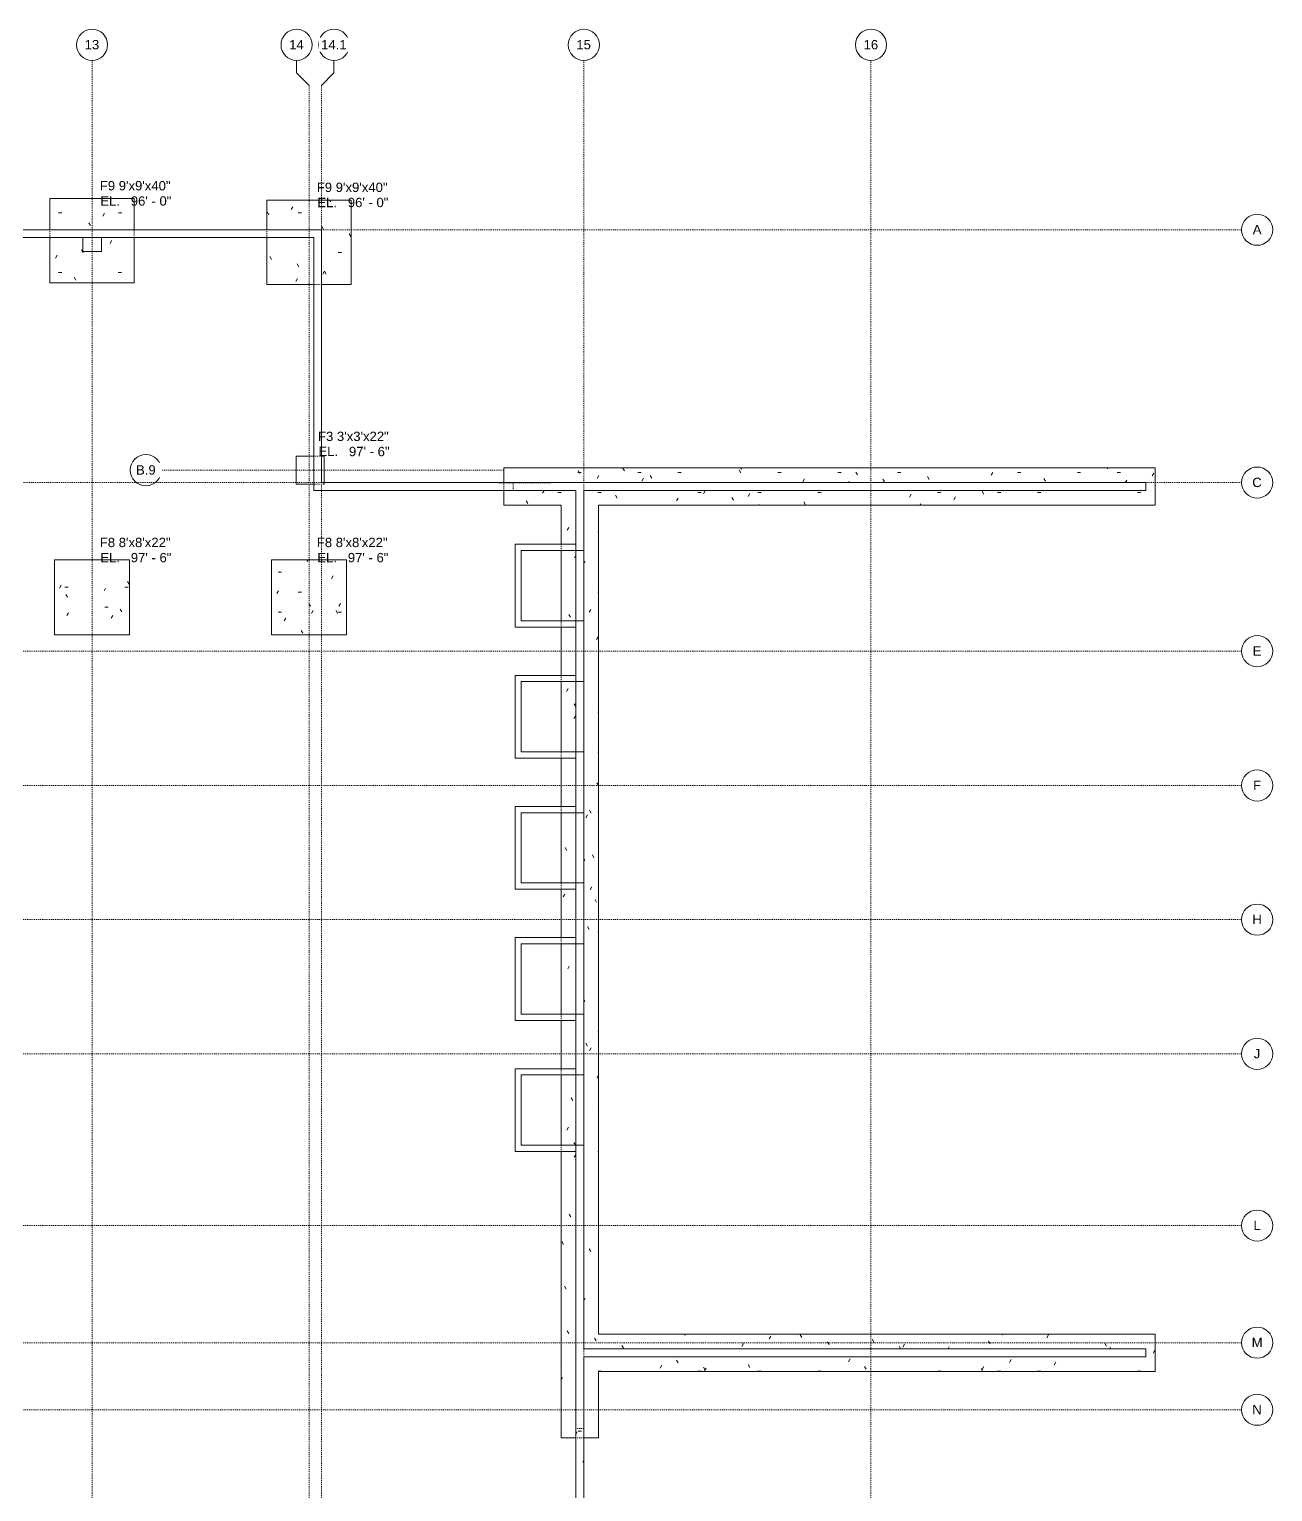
# Model space of a CAD drawing. Header units: feet. Extents: x -58 to 313, y -73 to 241.
# Drawn here: x 180.3 to 313.1, y 85.3 to 241.4 of the extents above; entities that cross this region are included whole.
import ezdxf

# ---------------------------------------------------------------- set-up
doc = ezdxf.new("R2010")
doc.units = ezdxf.units.FT
doc.header["$MEASUREMENT"] = 0
doc.linetypes.add('Dash', pattern=[0.020833, 0.010417, -0.010417])
doc.linetypes.add('Grid Line 1_2_', pattern=[0.072917, 0.041667, -0.010417, 0.010417, -0.010417])
for name, color, linetype, lineweight in [('A-WALL', 113, 'Continuous', 18), ('A-WALL-HDLN', 110, 'Dash', 18), ('S-BEAM', 12, 'Continuous', 9), ('S-BEAM-HDLN', 1, 'Dash', 9), ('S-FNDN', 250, 'Continuous', 18), ('S-FNDN-HDLN', 250, 'Dash', 9), ('S-FNDN-IDEN', 250, 'Continuous', 9), ('S-GRID', 1, 'Continuous', 9), ('S-GRID-IDEN', 1, 'Continuous', 9)]:
    doc.layers.add(name, color=color, linetype=linetype, lineweight=lineweight)
doc.styles.add('Arial', font='arial.ttf', dxfattribs={"height": 1})
doc.styles.add('Arial_1', font='arial.ttf', dxfattribs={"height": 0.015625})
pattern_1 = [(0, (0, 0), (8.533, 2.133), [0.352, -6.048, 0.352, -6.048, -34.133]), (0, (0, 0), (8.533, 2.133), [-12.8, 0.352, -12.448, 0.352, -6.048, -14.933]), (0, (0, 0), (8.533, 2.133), [-32, 0.352, -3.915, 0.352, -10.315]), (120, (3.2, 1.067), (-6.113732, 6.323295), [0.352, -6.048, 0.352, -6.048, -34.133]), (120, (3.2, 1.067), (-6.113732, 6.323295), [-12.8, 0.352, -12.448, 0.352, -6.048, -14.933]), (120, (3.2, 1.067), (-6.113732, 6.323295), [-32, 0.352, -3.915, 0.352, -10.315]), (240, (4.267, 5.333), (-2.419268, -8.456295), [0.352, -6.048, 0.352, -6.048, -34.133]), (240, (4.267, 5.333), (-2.419268, -8.456295), [-12.8, 0.352, -12.448, 0.352, -6.048, -14.933]), (240, (4.267, 5.333), (-2.419268, -8.456295), [-32, 0.352, -3.915, 0.352, -10.315])]

# ---------------------------------------------------------------- blocks, each defined once
blk = doc.blocks.new('Walls 9 - Walls 9-473344-Walls and Foundations Only')
at = {"layer": 'A-WALL'}
for p, q in [((186.03, 219.18), (186.03, 217.68)), ((188.03, 217.68), (188.03, 219.18)), ((186.03, 217.68), (188.03, 217.68))]:
    blk.add_line(p, q, dxfattribs=at)
blk = doc.blocks.new('Footing-Rectangular - F8 8_x8_x22_-383729-Walls and Foundations Only')
at = {"layer": 'S-FNDN-HDLN', "linetype": 'Continuous'}
h = blk.add_hatch(dxfattribs=at)
h.set_pattern_fill('FP_3', color=256, style=0, pattern_type=2)
h.set_pattern_definition([(0, (-187.029, -180.768), (8.533, 2.133), [0.352, -6.048, 0.352, -6.048, -34.133]), (0, (-187.029, -180.768), (8.533, 2.133), [-12.8, 0.352, -12.448, 0.352, -6.048, -14.933]), (0, (-187.029, -180.768), (8.533, 2.133), [-32, 0.352, -3.915, 0.352, -10.315]), (120, (-183.829, -179.701), (-6.113732, 6.323295), [0.352, -6.048, 0.352, -6.048, -34.133]), (120, (-183.829, -179.701), (-6.113732, 6.323295), [-12.8, 0.352, -12.448, 0.352, -6.048, -14.933]), (120, (-183.829, -179.701), (-6.113732, 6.323295), [-32, 0.352, -3.915, 0.352, -10.315]), (240, (-182.762, -175.434), (-2.419268, -8.456295), [0.352, -6.048, 0.352, -6.048, -34.133]), (240, (-182.762, -175.434), (-2.419268, -8.456295), [-12.8, 0.352, -12.448, 0.352, -6.048, -14.933]), (240, (-182.762, -175.434), (-2.419268, -8.456295), [-32, 0.352, -3.915, 0.352, -10.315])])
h.paths.add_polyline_path([(-4, -4), (4, -4), (4, 4), (-4, 4)])
at = {"layer": 'S-FNDN'}
for p, q in [((4, 4), (-4, 4)), ((-4, 4), (-4, -4)), ((4, -4), (4, 4)), ((-4, -4), (4, -4))]:
    blk.add_line(p, q, dxfattribs=at)
blk = doc.blocks.new('Grid - Grid Head - Circle-14747-Walls and Foundations Only')
at = {"layer": 'S-GRID-IDEN'}
blk.add_circle((0, 0), 0.026, dxfattribs=at)
blk = doc.blocks.new('Structural Foundation Tag with Elevation - Single Line-386882-Walls and Foundations Only')
at = {"layer": 'S-FNDN-IDEN', "insert": (0.0138, 0.0742), "char_height": 0.01562, "width": 0.039716, "attachment_point": 1, "style": 'Arial_1'}
blk.add_mtext('EL.', dxfattribs=at)
blk = doc.blocks.new('Structural Foundation Tag with Elevation Small Footings - Single Line-401647-Walls and Foundations Only')
at = {"layer": 'S-FNDN-IDEN', "insert": (0.0138, 0.039), "char_height": 0.01562, "width": 0.039716, "attachment_point": 1, "style": 'Arial_1'}
blk.add_mtext('EL.', dxfattribs=at)

msp = doc.modelspace()

# ---------------------------------------------------------------- hatches: boundary and pattern name
at = {"layer": 'S-BEAM'}
h = msp.add_hatch(dxfattribs=at)
h.set_pattern_fill('FP_2', color=256, style=0, pattern_type=2)
h.set_pattern_definition(pattern_1)
h.paths.add_polyline_path([(238.7, 75.02), (239.53, 75.02), (239.53, 92.02), (238.7, 92.02), (238.7, 84.25)])
at = {"layer": 'S-FNDN', "lineweight": 9}
h = msp.add_hatch(dxfattribs=at)
h.set_pattern_fill('FP_2', color=256, style=0, pattern_type=2)
h.set_pattern_definition(pattern_1)
h.paths.add_polyline_path([(191.53, 214.35), (191.53, 219.18), (188.03, 219.18), (188.03, 217.68), (186.03, 217.68), (186.03, 219.18), (182.53, 219.18), (182.53, 214.35), (188.03, 214.35)])
h.paths.add_polyline_path([(182.53, 220.02), (191.53, 220.02), (191.53, 223.35), (182.53, 223.35)])
h = msp.add_hatch(dxfattribs=at)
h.set_pattern_fill('FP_2', color=256, style=0, pattern_type=2)
h.set_pattern_definition(pattern_1)
h.paths.add_polyline_path([(210.7, 214.18), (210.7, 219.18), (205.7, 219.18), (205.7, 214.18)])
h.paths.add_polyline_path([(214.7, 214.18), (214.7, 223.18), (205.7, 223.18), (205.7, 220.02), (211.53, 220.02), (211.53, 214.18)])
h = msp.add_hatch(dxfattribs=at)
h.set_pattern_fill('FP_2', color=256, style=0, pattern_type=2)
h.set_pattern_definition(pattern_1)
h.paths.add_polyline_path([(208.82, 192.85), (210.7, 192.85), (210.7, 195.85), (208.82, 195.85), (208.82, 193.02)])
h.paths.add_polyline_path([(211.53, 193.02), (211.82, 193.02), (211.82, 195.85), (211.53, 195.85)])
h = msp.add_hatch(dxfattribs=at)
h.set_pattern_fill('FP_2', color=256, style=0, pattern_type=2)
h.set_pattern_definition(pattern_1)
h.paths.add_polyline_path([(230.99, 190.6), (237.11, 190.6), (237.11, 192.18), (230.99, 192.18)])
h.paths.add_polyline_path([(300.53, 190.6), (300.53, 194.6), (241.11, 194.6), (241.11, 193.02), (299.53, 193.02), (299.53, 192.18), (241.11, 192.18), (241.11, 190.6), (299.53, 190.6)])
h.paths.add_polyline_path([(234.69, 193.02), (237.11, 193.02), (237.11, 194.6), (230.99, 194.6), (230.99, 193.02), (231.99, 193.02)])
h = msp.add_hatch(dxfattribs=at)
h.set_pattern_fill('FP_2', color=256, style=0, pattern_type=2)
h.set_pattern_definition(pattern_1)
h.paths.add_polyline_path([(241.11, 91.02), (241.11, 99.68), (239.53, 99.68), (239.53, 91.02)])
h.paths.add_polyline_path([(238.7, 91.02), (238.7, 121.6), (237.11, 121.6), (237.11, 91.02), (238.6, 91.02)])
h.paths.add_polyline_path([(239.53, 100.52), (241.11, 100.52), (241.11, 192.18), (239.53, 192.18), (239.53, 122.27)])
h.paths.add_polyline_path([(237.11, 122.27), (238.7, 122.27), (238.7, 129.77), (237.11, 129.77), (237.11, 126.52)])
h.paths.add_polyline_path([(237.11, 130.43), (238.7, 130.43), (238.7, 135.6), (237.11, 135.6)])
h.paths.add_polyline_path([(238.7, 136.27), (238.7, 143.77), (237.11, 143.77), (237.11, 136.27)])
h.paths.add_polyline_path([(238.7, 144.43), (238.7, 149.6), (237.11, 149.6), (237.11, 144.43)])
h.paths.add_polyline_path([(237.11, 150.27), (238.7, 150.27), (238.7, 157.77), (237.11, 157.77), (237.11, 154.52)])
h.paths.add_polyline_path([(238.57, 158.43), (238.7, 158.43), (238.7, 163.6), (237.11, 163.6), (237.11, 158.43)])
h.paths.add_polyline_path([(237.11, 164.27), (238.7, 164.27), (238.7, 171.77), (237.11, 171.77), (237.11, 168.52)])
h.paths.add_polyline_path([(237.11, 172.43), (238.7, 172.43), (238.7, 177.6), (237.11, 177.6)])
h.paths.add_polyline_path([(237.67, 178.27), (238.7, 178.27), (238.7, 185.77), (237.11, 185.77), (237.11, 178.27)])
h.paths.add_polyline_path([(238.7, 186.43), (238.7, 192.18), (237.11, 192.18), (237.11, 186.43), (237.3, 186.43)])
h.paths.add_polyline_path([(238.7, 193.02), (241.11, 193.02), (241.11, 194.6), (237.11, 194.6), (237.11, 193.02)])
h = msp.add_hatch(dxfattribs=at)
h.set_pattern_fill('FP_2', color=256, style=0, pattern_type=2)
h.set_pattern_definition(pattern_1)
h.paths.add_polyline_path([(206.2, 176.77), (214.2, 176.77), (214.2, 184.77), (206.2, 184.77)])
h = msp.add_hatch(dxfattribs=at)
h.set_pattern_fill('FP_2', color=256, style=0, pattern_type=2)
h.set_pattern_definition(pattern_1)
h.paths.add_polyline_path([(299.53, 98.1), (300.53, 98.1), (300.53, 102.1), (241.11, 102.1), (241.11, 100.52), (299.53, 100.52), (299.53, 99.68), (241.11, 99.68), (241.11, 98.1)])

# ---------------------------------------------------------------- linework, layer by layer
at = {"layer": 'A-WALL'}
for p, q in [((-37.14, 220.02), (211.53, 220.02)), ((210.7, 219.18), (-36.3, 219.18)), ((210.7, 192.18), (210.7, 219.18)), ((211.53, 220.02), (211.53, 193.02)), ((231.99, 192.18), (210.7, 192.18)), ((211.53, 193.02), (231.99, 193.02)), ((231.99, 193.02), (299.53, 193.02)), ((238.7, 192.18), (231.99, 192.18)), ((238.7, 150.27), (238.7, 192.18)), ((239.53, 192.18), (239.53, 143.77)), ((299.53, 192.18), (239.53, 192.18)), ((299.53, 192.18), (299.53, 193.02)), ((232.2, 177.6), (232.2, 186.43)), ((232.2, 186.43), (238.7, 186.43)), ((232.86, 185.77), (232.86, 178.27)), ((239.53, 185.77), (232.86, 185.77)), ((232.86, 178.27), (239.53, 178.27)), ((238.7, 177.6), (232.2, 177.6)), ((232.2, 163.6), (232.2, 172.43)), ((232.2, 172.43), (238.7, 172.43)), ((232.86, 171.77), (232.86, 164.27)), ((239.53, 171.77), (232.86, 171.77)), ((232.86, 164.27), (239.53, 164.27)), ((238.7, 163.6), (232.2, 163.6)), ((232.2, 149.6), (232.2, 158.43)), ((232.2, 158.43), (238.7, 158.43)), ((232.86, 157.77), (232.86, 150.27)), ((239.53, 157.77), (232.86, 157.77)), ((232.86, 150.27), (239.53, 150.27)), ((238.7, 92.02), (238.7, 150.27)), ((238.7, 149.6), (232.2, 149.6)), ((232.2, 135.6), (232.2, 144.43)), ((232.2, 144.43), (238.7, 144.43)), ((232.86, 143.77), (232.86, 136.27)), ((239.53, 143.77), (232.86, 143.77)), ((239.53, 143.77), (239.53, 100.52)), ((232.86, 136.27), (239.53, 136.27)), ((238.7, 135.6), (232.2, 135.6)), ((232.2, 121.6), (232.2, 130.43)), ((232.2, 130.43), (238.7, 130.43)), ((232.86, 129.77), (232.86, 122.27)), ((239.53, 129.77), (232.86, 129.77)), ((232.86, 122.27), (239.53, 122.27)), ((238.7, 121.6), (232.2, 121.6)), ((239.53, 100.52), (299.53, 100.52)), ((299.53, 100.52), (299.53, 99.68)), ((299.53, 99.68), (239.53, 99.68)), ((239.53, 99.68), (239.53, 92.02))]:
    msp.add_line(p, q, dxfattribs=at)
at = {"layer": 'A-WALL-HDLN'}
for p, q in [((182.53, 219.18), (182.53, 220.02)), ((191.53, 220.02), (191.53, 219.18)), ((205.7, 219.18), (205.7, 220.02)), ((210.7, 214.18), (211.53, 214.18)), ((230.45, 192.98), (230.45, 193.02)), ((231.99, 193.01), (230.45, 193.01)), ((235.95, 192.98), (230.45, 192.98)), ((231.99, 193.02), (231.99, 193.01)), ((231.99, 193.01), (231.99, 192.18)), ((235.95, 193.02), (235.95, 192.98))]:
    msp.add_line(p, q, dxfattribs=at)
at = {"layer": 'S-BEAM'}
for p, q in [((238.7, 92.02), (238.7, 75.02)), ((239.53, 75.85), (239.53, 92.02))]:
    msp.add_line(p, q, dxfattribs=at)
at = {"layer": 'S-BEAM-HDLN'}
msp.add_line((239.53, 92.02), (238.7, 92.02), dxfattribs=at)
at = {"layer": 'S-FNDN'}
for p, q in [((191.53, 223.35), (182.53, 223.35)), ((182.53, 223.35), (182.53, 220.02)), ((191.53, 220.02), (191.53, 223.35)), ((214.7, 223.18), (205.7, 223.18)), ((205.7, 223.18), (205.7, 220.02)), ((214.7, 214.18), (214.7, 223.18)), ((182.53, 219.18), (182.53, 214.35)), ((191.53, 214.35), (191.53, 219.18)), ((205.7, 219.18), (205.7, 214.18)), ((182.53, 214.35), (191.53, 214.35)), ((205.7, 214.18), (210.7, 214.18)), ((211.53, 214.18), (214.7, 214.18)), ((210.7, 195.85), (208.82, 195.85)), ((208.82, 195.85), (208.82, 192.85)), ((211.82, 195.85), (211.53, 195.85)), ((211.82, 193.02), (211.82, 195.85)), ((230.99, 193.02), (230.99, 194.6)), ((300.53, 194.6), (230.99, 194.6)), ((300.53, 194.6), (300.53, 190.6)), ((208.82, 192.85), (210.7, 192.85)), ((230.99, 190.6), (230.99, 192.18)), ((230.99, 190.6), (237.11, 190.6)), ((237.11, 190.6), (237.11, 186.43)), ((241.11, 102.1), (241.11, 190.6)), ((241.11, 190.6), (300.53, 190.6)), ((214.2, 184.77), (206.2, 184.77)), ((206.2, 184.77), (206.2, 176.77)), ((214.2, 176.77), (214.2, 184.77)), ((237.11, 185.77), (237.11, 178.27)), ((206.2, 176.77), (214.2, 176.77)), ((237.11, 177.6), (237.11, 172.43)), ((237.11, 171.77), (237.11, 164.27)), ((237.11, 163.6), (237.11, 158.43)), ((237.11, 157.77), (237.11, 150.27)), ((237.11, 149.6), (237.11, 144.43)), ((237.11, 143.77), (237.11, 136.27)), ((237.11, 135.6), (237.11, 130.43)), ((237.11, 129.77), (237.11, 122.27)), ((237.11, 121.6), (237.11, 91.02)), ((300.53, 102.1), (241.11, 102.1)), ((300.53, 102.1), (300.53, 98.1)), ((241.11, 91.02), (241.11, 98.1)), ((241.11, 98.1), (300.53, 98.1)), ((238.7, 91.02), (237.11, 91.02)), ((241.11, 91.02), (239.53, 91.02))]:
    msp.add_line(p, q, dxfattribs=at)
at = {"layer": 'S-FNDN-HDLN'}
for p, q in [((211.53, 195.85), (210.7, 195.85)), ((210.7, 192.85), (211.82, 192.85)), ((211.82, 192.85), (211.82, 193.02)), ((230.99, 192.18), (230.99, 193.02)), ((237.11, 186.43), (237.11, 185.77)), ((237.11, 178.27), (237.11, 177.6)), ((237.11, 172.43), (237.11, 171.77)), ((237.11, 164.27), (237.11, 163.6)), ((237.11, 158.43), (237.11, 157.77)), ((237.11, 150.27), (237.11, 149.6)), ((237.11, 144.43), (237.11, 143.77)), ((237.11, 136.27), (237.11, 135.6)), ((237.11, 130.43), (237.11, 129.77)), ((237.11, 122.27), (237.11, 121.6)), ((239.53, 91.02), (238.7, 91.02))]:
    msp.add_line(p, q, dxfattribs=at)
at = {"layer": 'S-GRID', "linetype": 'Grid Line 1_2_'}
for p, q in [((187.03, -69.6), (187.03, 238.09)), ((239.53, -69.6), (239.53, 238.09)), ((270.2, -69.6), (270.2, 238.09)), ((210.2, -69.6), (210.2, 235.43)), ((211.53, -69.6), (211.53, 235.43)), ((309.76, 220.02), (-54.28, 220.02)), ((93.92, 193.02), (309.76, 193.02)), ((309.76, 175.02), (78.87, 175.02)), ((309.76, 160.68), (115.81, 160.68)), ((309.76, 146.35), (115.81, 146.35)), ((309.76, 132.02), (115.81, 132.02)), ((309.76, 113.68), (130.08, 113.68)), ((309.76, 101.18), (-54.28, 101.18)), ((69.3, 94.02), (309.76, 94.02))]:
    msp.add_line(p, q, dxfattribs=at)
at = {"layer": 'S-GRID'}
for p, q in [((208.87, 236.76), (208.87, 238.09)), ((212.86, 236.76), (212.86, 238.09)), ((210.2, 235.43), (208.87, 236.76)), ((211.53, 235.43), (212.86, 236.76))]:
    msp.add_line(p, q, dxfattribs=at)

# ---------------------------------------------------------------- block references
at = {"layer": 'A-WALL'}
msp.add_blockref('Walls 9 - Walls 9-473344-Walls and Foundations Only', (0, 0), dxfattribs=at)
at = {"layer": 'S-FNDN-HDLN'}
msp.add_blockref('Footing-Rectangular - F8 8_x8_x22_-383729-Walls and Foundations Only', (187.03, 180.77), dxfattribs=at)
at = {"layer": 'S-FNDN-IDEN', "xscale": 63.99999999999997, "yscale": 63.99999999999997, "zscale": 63.99999999999997}
for name, p in [('Structural Foundation Tag with Elevation - Single Line-386882-Walls and Foundations Only', (187.03, 218.85)), ('Structural Foundation Tag with Elevation - Single Line-386882-Walls and Foundations Only', (210.2, 218.68)), ('Structural Foundation Tag with Elevation Small Footings - Single Line-401647-Walls and Foundations Only', (210.32, 194.35)), ('Structural Foundation Tag with Elevation - Single Line-386882-Walls and Foundations Only', (187.03, 180.77)), ('Structural Foundation Tag with Elevation - Single Line-386882-Walls and Foundations Only', (210.2, 180.77))]:
    msp.add_blockref(name, p, dxfattribs=at)
at = {"layer": 'S-GRID-IDEN', "xscale": 63.99999999999997, "yscale": 63.99999999999997, "zscale": 63.99999999999997}
for p in [(187.03, 239.76), (208.87, 239.76), (212.86, 239.76), (239.53, 239.76), (270.2, 239.76)]:
    msp.add_blockref('Grid - Grid Head - Circle-14747-Walls and Foundations Only', p, dxfattribs=at)
for p, rotation in [((311.43, 220.02), 89.99999999999982), ((192.78, 194.35), 89.99999999999982), ((311.43, 193.02), 269.9999999999994), ((311.43, 175.02), 89.99999999999982), ((311.43, 160.68), 89.99999999999982), ((311.43, 146.35), 89.99999999999982), ((311.43, 132.02), 89.99999999999982), ((311.43, 113.68), 89.99999999999982), ((311.43, 101.18), 89.99999999999982), ((311.43, 94.02), 269.9999999999994)]:
    msp.add_blockref('Grid - Grid Head - Circle-14747-Walls and Foundations Only', p, dxfattribs=dict(at, rotation=rotation))

# ---------------------------------------------------------------- texts
at = {"layer": 'S-FNDN-IDEN', "char_height": 1, "attachment_point": 1, "style": 'Arial'}
for s, insert, width in [('F9 9\'x9\'x40"', (187.86, 225.22), 9.1573), ('F9 9\'x9\'x40"', (211.03, 225.05), 9.1573), ('96\' - 0"', (191.17, 223.59), 5.2688), ('96\' - 0"', (214.34, 223.43), 5.2688), ('F3 3\'x3\'x22"', (211.16, 198.46), 9.1573), ('97\' - 6"', (214.46, 196.84), 5.2688), ('F8 8\'x8\'x22"', (187.86, 187.13), 9.1573), ('F8 8\'x8\'x22"', (211.03, 187.13), 9.1573), ('97\' - 6"', (191.17, 185.51), 5.2688), ('97\' - 6"', (214.34, 185.51), 5.2688)]:
    msp.add_mtext(s, dxfattribs=dict(at, insert=insert, width=width))

# ---------------------------------------------------------------- next in the draw order: texts
at = {"layer": 'S-GRID-IDEN', "char_height": 1, "attachment_point": 1, "style": 'Arial', "bg_fill": 3, "box_fill_scale": 1.25, "bg_fill_color": 9, "bg_fill_true_color": 13158600, "bg_fill_transparency": 0}
for s, insert, width in [('13', (186.24, 240.28), 1.8853), ('14', (208.08, 240.28), 1.8853), ('14.1', (211.49, 240.28), 3.2993), ('15', (238.74, 240.28), 1.8853), ('16', (269.41, 240.28), 1.8853), ('A', (310.96, 220.54), 1.1278), ('B.9', (191.73, 194.87), 2.5418), ('C', (310.91, 193.54), 1.2288), ('E', (310.96, 175.54), 1.1278), ('F', (311, 161.21), 1.0437), ('H', (310.92, 146.87), 1.2288), ('J', (311.07, 132.54), 0.8585), ('L', (311.04, 114.21), 0.9427), ('M', (310.85, 101.71), 1.3972), ('N', (310.91, 94.54), 1.2288)]:
    msp.add_mtext(s, dxfattribs=dict(at, insert=insert, width=width))

# ---------------------------------------------------------------- next in the draw order: linework, layer by layer
at = {"layer": 'S-GRID', "linetype": 'Grid Line 1_2_'}
msp.add_line((231.03, 194.35), (194.45, 194.35), dxfattribs=at)

doc.saveas('drawing.dxf')
